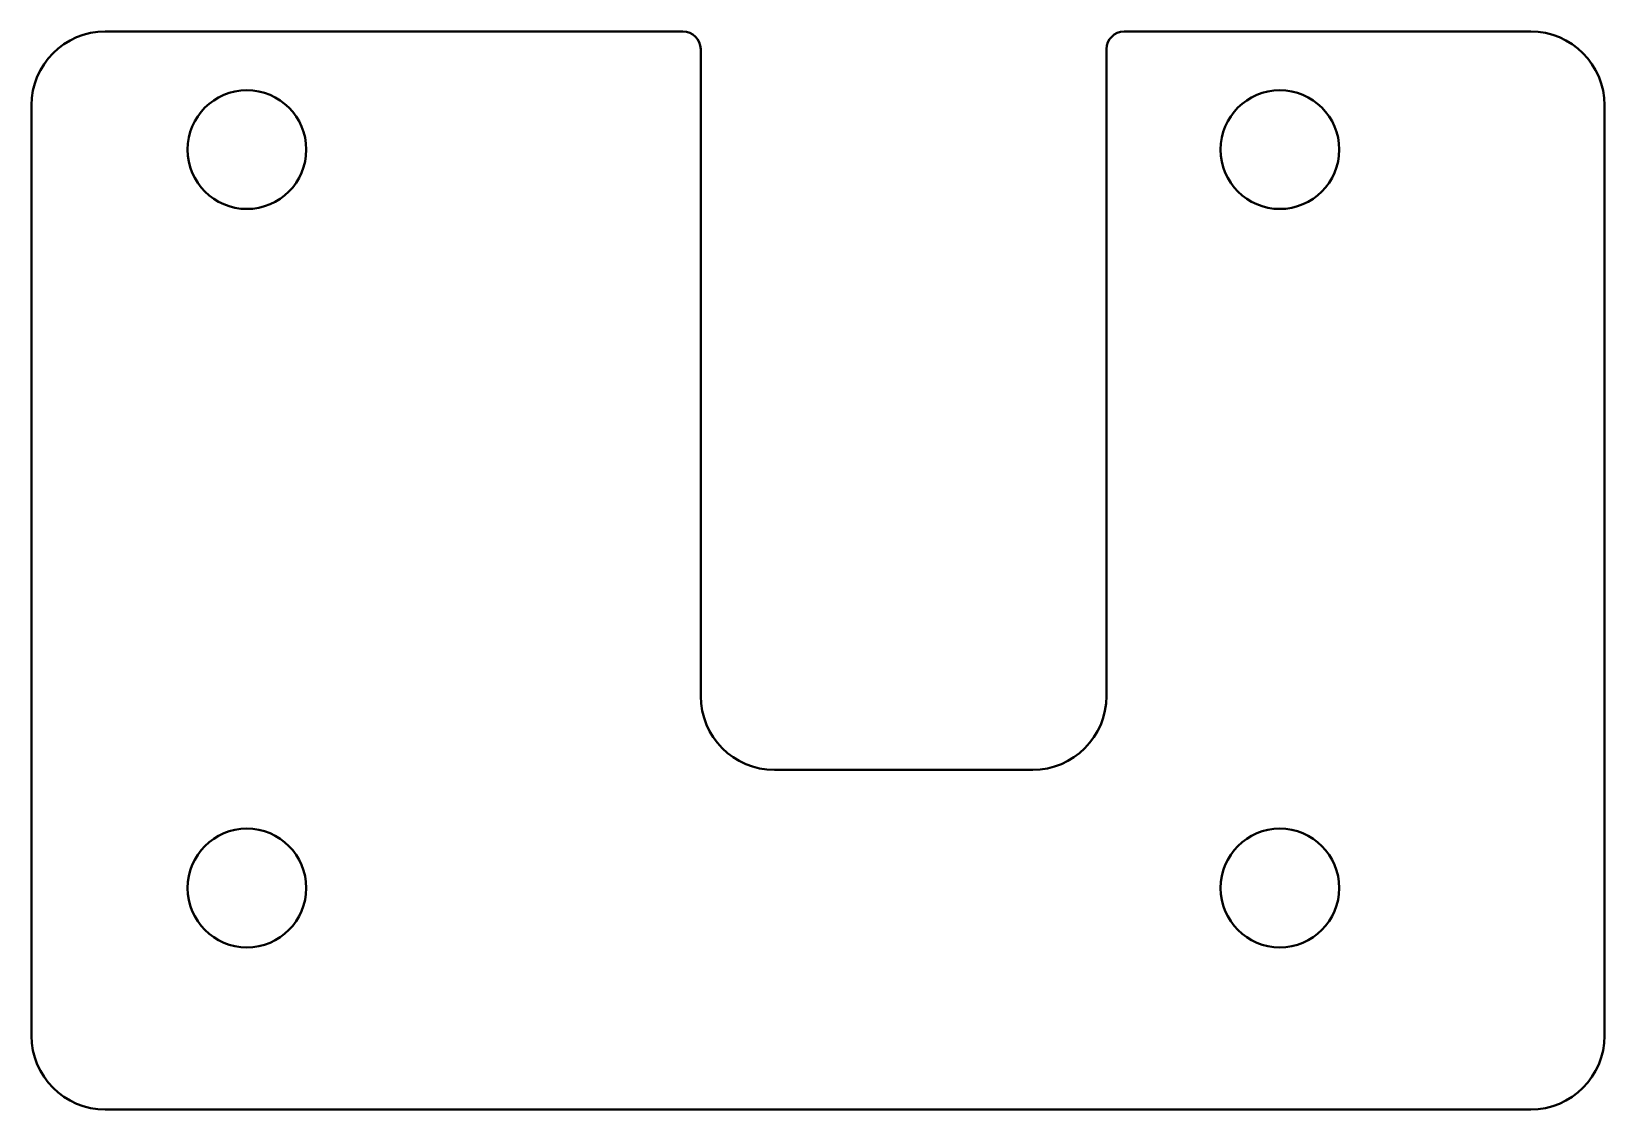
# Model space of a CAD drawing. Header units: inches. Extents: x -6.61 to -3.95, y 1.5 to 3.32.
import ezdxf

# ---------------------------------------------------------------- set-up
doc = ezdxf.new("R2010")
doc.units = ezdxf.units.IN
doc.header["$MEASUREMENT"] = 0
doc.layers.add('Visible', color=7, linetype='Continuous', lineweight=40)

msp = doc.modelspace()

# ---------------------------------------------------------------- linework, layer by layer
at = {"layer": 'Visible'}
for p, q in [((-6.49, 3.325), (-5.51125, 3.325)), ((-4.76375, 3.325), (-4.075, 3.325)), ((-5.48125, 2.2), (-5.48125, 3.295)), ((-4.79375, 2.2), (-4.79375, 3.295)), ((-6.615, 3.2), (-6.615, 1.625)), ((-3.95, 3.2), (-3.95, 1.625)), ((-5.35625, 2.075), (-4.91875, 2.075)), ((-6.49, 1.5), (-4.075, 1.5))]:
    msp.add_line(p, q, dxfattribs=at)
for centre in [(-6.25, 3.125), (-4.5, 3.125), (-6.25, 1.875), (-4.5, 1.875)]:
    msp.add_circle(centre, 0.1005, dxfattribs=at)
for centre, radius, start, end in [((-6.49, 3.2), 0.125, 90, 180), ((-5.51125, 3.295), 0.03, 0, 90), ((-4.76375, 3.295), 0.03, 90, 180), ((-4.075, 3.2), 0.125, 0, 90), ((-5.35625, 2.2), 0.125, 180, 270), ((-4.91875, 2.2), 0.125, 270, 0), ((-6.49, 1.625), 0.125, 180, 270), ((-4.075, 1.625), 0.125, 270, 0)]:
    msp.add_arc(centre, radius, start, end, dxfattribs=at)

doc.saveas('drawing.dxf')
